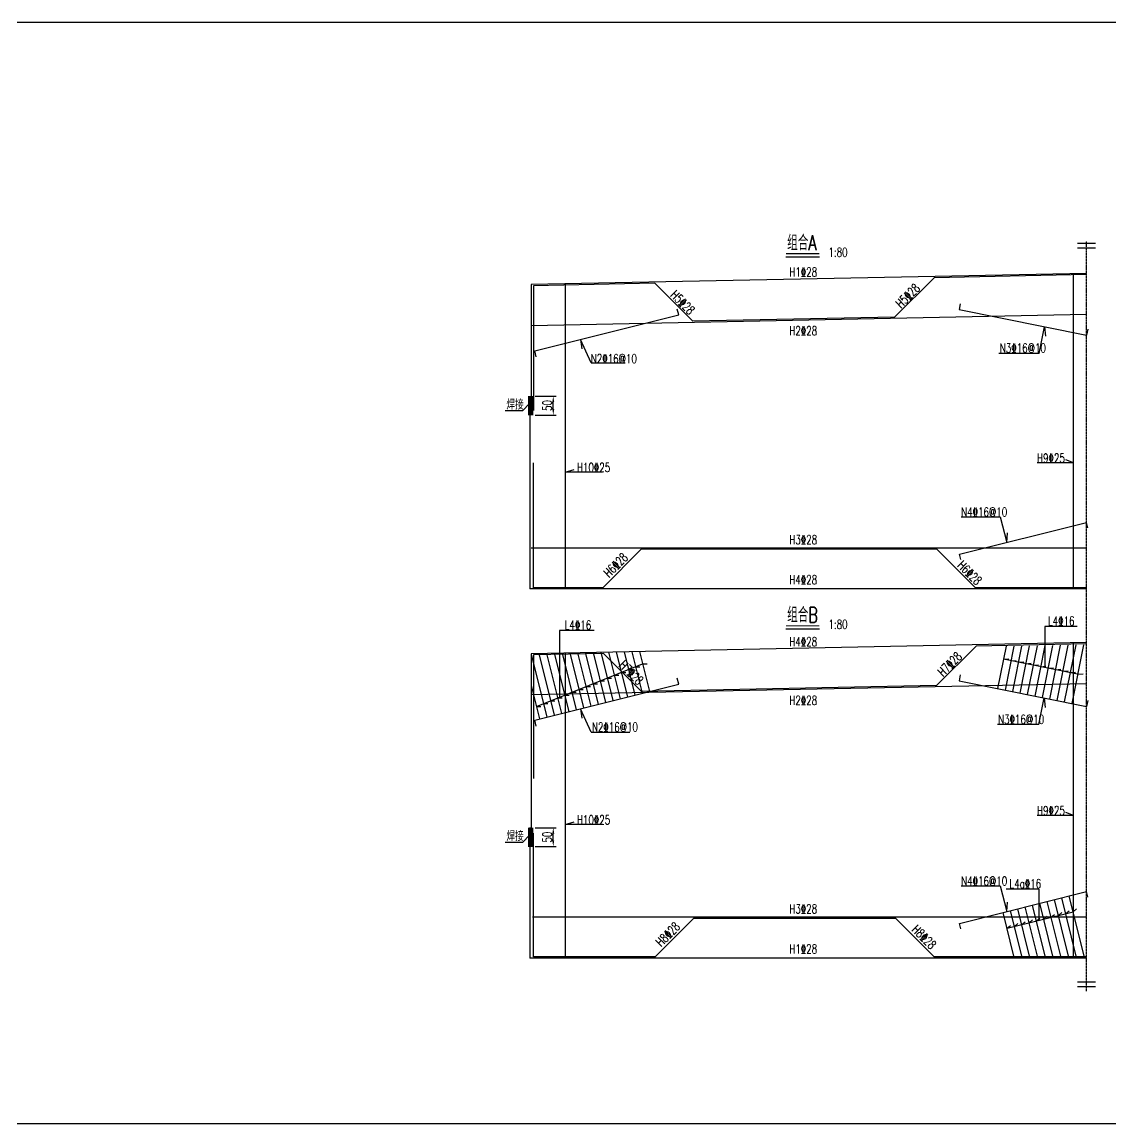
# Model space of a CAD drawing. Header units: millimetres. Extents: x -615 to 27787, y -21564 to 7677.
# Drawn here: x 2984 to 5865, y -184 to 2729 of the extents above; entities that cross this region are included whole.
import ezdxf

# ---------------------------------------------------------------- set-up
doc = ezdxf.new("R2010")
doc.units = ezdxf.units.MM
doc.header["$LTSCALE"] = 0.25
doc.linetypes.add('ACAD_ISO04W100', pattern=[30, 24, -3, 0, -3])
for name, color, linetype in [('中心线', 5, 'ACAD_ISO04W100'), ('填充', 8, 'Continuous'), ('文字', 7, 'Continuous'), ('标注', 7, 'Continuous'), ('钢筋', 1, 'Continuous')]:
    doc.layers.add(name, color=color, linetype=linetype)
doc.styles.get("Standard").update_dxf_attribs({"font": 'simplex1.shx', "width": 0.7, "bigfont": 'hztxt.shx'})
doc.dimstyles.new('80', dxfattribs={"dimscale": 8, "dimtxt": 3, "dimasz": 2, "dimexe": 1, "dimexo": 1, "dimgap": 0.5, "dimtad": 1, "dimdec": 1, "dimdsep": 46, "dimtxsty": 'Standard', "dimcen": 0.5, "dimadec": 0, "dimazin": 0, "dimtfac": 1, "dimtdec": 1, "dimtofl": 0, "dimtmove": 2, "dimatfit": 3, "dimfxl": 0, "dimtolj": 1, "dimtzin": 0, "dimarcsym": 0})

# ---------------------------------------------------------------- blocks, each defined once
blk = doc.blocks.new('*D28')
at = {"color": 0, "lineweight": -2}
for p, q in [((4341.1, 1740.3), (4397.1, 1740.3)), ((4389.1, 1706.3), (4389.1, 1724.3)), ((4341.1, 1690.3), (4397.1, 1690.3))]:
    blk.add_line(p, q, dxfattribs=at)
at = {"color": 0}
for points in [[(4386.5, 1724.3), (4391.8, 1724.3), (4389.1, 1740.3)], [(4386.5, 1706.3), (4391.8, 1706.3), (4389.1, 1690.3)]]:
    blk.add_solid(points, dxfattribs=at)
at = {"layer": 'Defpoints', "color": 0}
for p in [(4327.6, 1740.3), (4389.1, 1740.3), (4330.7, 1690.3)]:
    blk.add_point(p, dxfattribs=at)
at = {"color": 0, "insert": (4373.1, 1715.3), "char_height": 24, "attachment_point": 5, "rotation": 90}
blk.add_mtext('\\A1;50', dxfattribs=at)
blk = doc.blocks.new('*D29')
at = {"color": 0, "lineweight": -2}
for p, q in [((4341.1, 599.1), (4397.1, 599.1)), ((4389.1, 565.1), (4389.1, 583.1)), ((4341.1, 549.1), (4397.1, 549.1))]:
    blk.add_line(p, q, dxfattribs=at)
at = {"color": 0}
for points in [[(4386.5, 583.1), (4391.8, 583.1), (4389.1, 599.1)], [(4386.5, 565.1), (4391.8, 565.1), (4389.1, 549.1)]]:
    blk.add_solid(points, dxfattribs=at)
at = {"layer": 'Defpoints', "color": 0}
for p in [(4327.6, 599.1), (4389.1, 599.1), (4330.7, 549.1)]:
    blk.add_point(p, dxfattribs=at)
at = {"color": 0, "insert": (4373.1, 574.1), "char_height": 24, "attachment_point": 5, "rotation": 90}
blk.add_mtext('\\A1;50', dxfattribs=at)

msp = doc.modelspace()

# ---------------------------------------------------------------- linework, layer by layer
for p, q in [((5004.78, 2108.72), (5093.29, 2108.72)), ((5674.76, 1853.11), (5689.1, 1923.67)), ((5689.1, 1923.67), (5691.64, 1898.78)), ((4489.28, 1828.25), (4461.05, 1889.77)), ((4461.05, 1889.77), (4464.41, 1864.88)), ((5674.76, 1853.11), (5567.97, 1853.11)), ((4489.28, 1828.25), (4579.28, 1828.25)), ((4327.58, 1721.29), (4307.82, 1701.36)), ((4307.82, 1701.36), (4262.04, 1701.36)), ((4420.9, 1538.97), (4444.87, 1546.42)), ((5765.74, 1563.49), (5669.3, 1563.49)), ((5765.74, 1563.49), (5745.44, 1571.35)), ((4518.97, 1538.97), (4420.9, 1538.97)), ((5468.25, 1421.34), (5571.24, 1421.34)), ((5571.24, 1421.34), (5589.13, 1353.54)), ((5589.13, 1353.54), (5590.57, 1378.61)), ((4405.28, 1120.36), (4405.28, 944.17)), ((4497.13, 1120.36), (4405.28, 1120.36)), ((5004.78, 1124.77), (5093.29, 1124.77)), ((5689.43, 1131.16), (5689.43, 1022.54)), ((5775.52, 1131.16), (5689.43, 1131.16)), ((4344.54, 919.87), (4625.66, 1032.32)), ((4606.91, 1024.83), (4618.49, 1024.83)), ((4625.66, 1032.32), (4637.23, 1032.32)), ((5580.28, 1044.37), (5594.54, 1045.49)), ((5776.39, 1005.14), (5580.28, 1044.37)), ((5599.89, 1040.44), (5614.15, 1041.57)), ((5619.5, 1036.52), (5633.76, 1037.65)), ((5639.11, 1032.6), (5653.37, 1033.72)), ((5658.72, 1028.68), (5672.98, 1029.8)), ((5678.34, 1024.75), (5692.59, 1025.88)), ((5697.95, 1020.83), (5712.21, 1021.96)), ((4531.78, 994.77), (4543.35, 994.77)), ((4550.69, 1002.34), (4562.27, 1002.34)), ((4569.43, 1009.83), (4581.01, 1009.83)), ((4588.17, 1017.33), (4599.75, 1017.33)), ((5717.56, 1016.91), (5731.82, 1018.04)), ((5737.17, 1012.99), (5751.43, 1014.11)), ((5756.78, 1009.06), (5771.04, 1010.19)), ((5776.39, 1005.14), (5790.65, 1006.27)), ((4456.81, 964.78), (4468.39, 964.78)), ((4475.73, 972.35), (4487.3, 972.35)), ((4494.29, 979.78), (4505.87, 979.78)), ((4513.21, 987.34), (4524.78, 987.34)), ((4381.85, 934.8), (4393.42, 934.8)), ((4400.76, 942.36), (4412.34, 942.36)), ((4419.33, 949.79), (4430.91, 949.79)), ((4438.24, 957.36), (4449.82, 957.36)), ((5673.67, 871.55), (5688.01, 942.11)), ((5688.01, 942.11), (5690.55, 917.22)), ((4344.54, 919.87), (4356.11, 919.87)), ((4363.28, 927.37), (4374.85, 927.37)), ((4489.28, 852.06), (4461.05, 913.58)), ((4461.05, 913.58), (4464.41, 888.69)), ((4489.28, 852.06), (4591.93, 852.06)), ((5673.67, 871.55), (5564.11, 871.55)), ((4420.9, 607.11), (4444.87, 614.57)), ((5765.74, 631.64), (5669.3, 631.64)), ((5765.74, 631.64), (5745.44, 639.5)), ((4518.97, 607.11), (4420.9, 607.11)), ((4307.82, 560.22), (4262.04, 560.22)), ((4327.58, 580.15), (4307.82, 560.22)), ((5468.25, 445.15), (5571.24, 445.15)), ((5571.24, 445.15), (5589.13, 377.35)), ((5673.78, 436.63), (5587.69, 436.63)), ((5673.78, 436.63), (5673.78, 353.97)), ((5589.13, 377.35), (5590.57, 402.42)), ((5744.93, 371.75), (5753.74, 379.33)), ((5764.33, 376.6), (5773.14, 384.18)), ((5589.71, 332.95), (5764.33, 376.6)), ((5628.51, 342.65), (5637.32, 350.23)), ((5647.91, 347.5), (5656.72, 355.08)), ((5667.32, 352.35), (5676.12, 359.93)), ((5686.72, 357.2), (5695.53, 364.78)), ((5706.12, 362.05), (5714.93, 369.63)), ((5725.53, 366.9), (5734.33, 374.48)), ((5589.71, 332.95), (5598.51, 340.53)), ((5609.11, 337.8), (5617.92, 345.38))]:
    msp.add_line(p, q)
msp.add_lwpolyline([(-614.93, 2729.43), (7655.43, 2729.43), (7655.43, -184.36), (-614.93, -184.36)], close=True)
at = {"const_width": 3.2}
for points in [[(5004.78, 2116.72), (5093.29, 2116.72)], [(5004.78, 1132.77), (5093.29, 1132.77)]]:
    msp.add_lwpolyline(points, dxfattribs=at)
at = {"layer": '中心线'}
msp.add_line((5800.16, 166.41), (5800.16, 2150.02), dxfattribs=at)
at = {"layer": '填充'}
for p, q in [((4322.58, 1739.29), (4335.74, 1739.29)), ((4322.58, 1736.29), (4335.74, 1736.29)), ((4322.58, 1733.29), (4335.74, 1733.29)), ((4322.58, 1730.29), (4335.74, 1730.29)), ((4322.58, 1727.29), (4335.74, 1727.29)), ((4322.58, 1724.29), (4335.74, 1724.29)), ((4322.58, 1721.29), (4335.74, 1721.29)), ((4322.58, 1718.29), (4335.74, 1718.29)), ((4322.58, 1715.29), (4335.74, 1715.29)), ((4322.58, 1712.29), (4335.74, 1712.29)), ((4322.58, 1709.29), (4335.74, 1709.29)), ((4322.58, 1706.29), (4335.74, 1706.29)), ((4322.58, 1703.29), (4335.74, 1703.29)), ((4322.58, 1700.29), (4335.74, 1700.29)), ((4322.58, 1697.29), (4335.74, 1697.29)), ((4322.58, 1694.29), (4335.74, 1694.29)), ((4322.58, 1691.29), (4335.74, 1691.29)), ((4322.58, 598.15), (4335.74, 598.15)), ((4322.58, 595.15), (4335.74, 595.15)), ((4322.58, 592.15), (4335.74, 592.15)), ((4322.58, 589.15), (4335.74, 589.15)), ((4322.58, 586.15), (4335.74, 586.15)), ((4322.58, 583.15), (4335.74, 583.15)), ((4322.58, 580.15), (4335.74, 580.15)), ((4322.58, 577.15), (4335.74, 577.15)), ((4322.58, 574.15), (4335.74, 574.15)), ((4322.58, 571.15), (4335.74, 571.15)), ((4322.58, 568.15), (4335.74, 568.15)), ((4322.58, 565.15), (4335.74, 565.15)), ((4322.58, 562.15), (4335.74, 562.15)), ((4322.58, 559.15), (4335.74, 559.15)), ((4322.58, 556.15), (4335.74, 556.15)), ((4322.58, 553.15), (4335.74, 553.15)), ((4322.58, 550.15), (4335.74, 550.15))]:
    msp.add_line(p, q, dxfattribs=at)
at = {"layer": '标注'}
for p, q in [((5776.16, 2144.34), (5824.16, 2144.34)), ((5776.16, 2132.34), (5824.16, 2132.34)), ((5776.16, 191.44), (5824.16, 191.44)), ((5776.16, 179.44), (5824.16, 179.44))]:
    msp.add_line(p, q, dxfattribs=at)
at = {"layer": '钢筋'}
for p, q in [((5800.16, 2064.68), (4330.74, 2035.29)), ((5292.32, 1948.84), (5396.93, 2053.46)), ((5800.22, 2061.52), (5396.93, 2053.46)), ((5765.74, 1230.34), (5765.74, 2063.99)), ((4330.74, 2035.29), (4330.74, 1690.29)), ((4658.26, 2038.68), (4336.9, 2032.25)), ((4336.9, 2032.25), (4336.9, 1702.25)), ((4420.9, 2037.1), (4420.9, 1230.34)), ((4758.77, 1938.17), (4658.26, 2038.68)), ((5466.01, 1984.61), (5462.87, 1968.92)), ((5800.16, 1955.84), (4330.74, 1926.45)), ((5462.87, 1968.92), (5800.16, 1901.46)), ((5292.32, 1948.84), (4758.77, 1938.17)), ((5803.3, 1917.15), (5800.16, 1901.46)), ((4327.58, 1740.29), (4327.58, 1230.34)), ((4336.9, 1233.5), (4336.9, 1563.5)), ((5464.1, 1322.28), (5799.92, 1406.24)), ((5803.52, 1391.82), (5799.92, 1406.24)), ((4330.74, 1339.18), (5800.16, 1339.18)), ((4622.84, 1336.02), (4520.32, 1233.5)), ((4622.84, 1336.02), (5403.32, 1336.02)), ((5403.32, 1336.02), (5505.84, 1233.5)), ((5467.7, 1307.86), (5464.1, 1322.28)), ((5800.16, 1230.34), (4327.58, 1230.34)), ((4520.32, 1233.5), (4336.9, 1233.5)), ((5800.16, 1233.5), (5505.84, 1233.5)), ((5800.16, 1088.49), (4330.74, 1059.1)), ((5403.38, 974.87), (5508, 1079.48)), ((5800.16, 1085.33), (5508, 1079.48)), ((5587.13, 1078.65), (5564.76, 966.77)), ((5607.61, 1079.06), (5584.37, 962.84)), ((5628.09, 1079.47), (5603.98, 958.92)), ((5648.57, 1079.88), (5623.59, 955)), ((5669.05, 1080.28), (5643.2, 951.08)), ((5689.52, 1080.69), (5662.82, 947.15)), ((5710, 1081.1), (5682.43, 943.23)), ((5730.48, 1081.51), (5702.04, 939.31)), ((5750.96, 1081.92), (5721.65, 935.39)), ((5771.44, 1082.33), (5741.26, 931.46)), ((5791.91, 1082.74), (5760.87, 927.54)), ((5765.74, 254.15), (5765.74, 1087.8)), ((4330.74, 1059.1), (4330.74, 549.15)), ((4330.74, 1059.1), (4330.74, 549.15)), ((4330.74, 1057.52), (4372.27, 891.39)), ((4522.39, 1059.77), (4336.9, 1056.06)), ((4336.9, 1056.06), (4336.9, 729.1)), ((4350.86, 1059.5), (4391.68, 896.24)), ((4371.37, 1059.91), (4411.08, 901.09)), ((4391.89, 1060.32), (4430.48, 905.94)), ((4412.4, 1060.73), (4449.88, 910.79)), ((4420.9, 1060.9), (4420.9, 254.15)), ((4432.91, 1061.14), (4469.29, 915.64)), ((4453.42, 1061.55), (4488.69, 920.49)), ((4473.94, 1061.96), (4508.09, 925.34)), ((4494.45, 1062.37), (4527.5, 930.19)), ((4514.96, 1062.78), (4546.9, 935.04)), ((4622.9, 959.26), (4522.39, 1059.77)), ((4535.48, 1063.19), (4566.3, 939.89)), ((4555.99, 1063.6), (4585.7, 944.74)), ((4576.5, 1064.01), (4605.11, 949.59)), ((4597.02, 1064.42), (4624.51, 954.45)), ((4617.53, 1064.83), (4643.91, 959.3)), ((5466.01, 1002.83), (5462.87, 987.14)), ((5800.16, 979.65), (4330.74, 950.26)), ((4330.74, 975.06), (4352.87, 886.54)), ((5403.38, 974.87), (4622.9, 959.26)), ((5462.87, 987.14), (5800.16, 919.68)), ((5803.3, 935.37), (5800.16, 919.68)), ((4327.58, 599.15), (4327.58, 254.15)), ((4336.9, 257.31), (4336.9, 584.15)), ((5464.1, 346.09), (5799.92, 430.05)), ((5752.32, 259.73), (5715.04, 408.83)), ((5772.94, 259.73), (5734.45, 413.68)), ((5793.55, 259.73), (5753.85, 418.53)), ((5803.52, 415.63), (5799.92, 430.05)), ((5628.63, 259.73), (5598.63, 379.72)), ((5649.24, 259.73), (5618.03, 384.57)), ((5669.86, 259.73), (5637.43, 389.43)), ((5690.47, 259.73), (5656.84, 394.28)), ((5711.09, 259.73), (5676.24, 399.13)), ((5731.7, 259.73), (5695.64, 403.98)), ((4333.9, 362.99), (5800.16, 362.99)), ((4760.84, 359.83), (4658.32, 257.31)), ((4760.84, 359.83), (5294.48, 359.83)), ((5294.48, 359.83), (5397, 257.31)), ((5608.01, 259.73), (5579.22, 374.87)), ((5467.7, 331.67), (5464.1, 346.09)), ((5800.16, 254.15), (4327.58, 254.15)), ((4658.32, 257.31), (4336.9, 257.31)), ((5800.16, 257.31), (5397, 257.31))]:
    msp.add_line(p, q, dxfattribs=at)
for points in [[(4344.32, 1844.1), (4340.44, 1859.62), (4721.22, 1954.82), (4717.35, 1970.32)], [(4344.32, 867.91), (4340.44, 883.43), (4721.22, 978.62), (4717.35, 994.13)]]:
    msp.add_lwpolyline(points, dxfattribs=at)

# ---------------------------------------------------------------- texts
at = {"layer": '文字', "width": 0.7}
for s, height, p in [('组合A', 40, (5008.06, 2125.78)), ('1:80', 24, (5117.29, 2108.72)), ('H1%%13228', 24, (5013.79, 2056.19)), ('H2%%13228', 24, (5013.79, 1901.02)), ('N3%%13216@10', 24, (5570.82, 1855.4)), ('焊接', 24, (4265.26, 1704.91)), ('H9%%13225', 24, (5669.15, 1564.17)), ('H10%%13225', 24, (4451.87, 1539.64)), ('H3%%13228', 24, (5013.79, 1348.57)), ('H4%%13228', 24, (5013.79, 1242.67)), ('组合B', 40, (5008.06, 1141.83)), ('L4%%13216', 24, (4419.72, 1122.84)), ('1:80', 24, (5117.29, 1124.77)), ('L4%%13216', 24, (5698.12, 1133.64)), ('H4%%13228', 24, (5013.79, 1078.77)), ('H2%%13228', 24, (5013.79, 923.59)), ('N3%%13216@10', 24, (5566.05, 873.85)), ('H9%%13225', 24, (5669.15, 632.32)), ('H10%%13225', 24, (4451.87, 607.79)), ('焊接', 24, (4265.26, 563.77)), ('L4a%%13216', 24, (5596.38, 439.11)), ('H3%%13228', 24, (5013.79, 372.37)), ('H1%%13228', 24, (5013.79, 266.47))]:
    msp.add_text(s, height=height, dxfattribs=at).set_placement(p)
for s, rotation, p in [('H5%%13228', 315, (4696.86, 2005.6)), ('H5%%13228', 45, (5309.49, 1971.13)), ('N2%%13216@10', 360, (4488.54, 1827.32)), ('N4%%13216@10', 360, (5468.39, 1422.01)), ('H6%%13228', 45, (4536.77, 1258.92)), ('H6%%13228', 315, (5456.4, 1290.49)), ('H7%%13228', 45, (5420.55, 997.16)), ('H7%%13228', 315, (4560.99, 1026.69)), ('N2%%13216@10', 360, (4491.46, 853.07)), ('N4%%13216@10', 360, (5468.39, 445.82)), ('H8%%13228', 45, (4674.77, 282.72)), ('H8%%13228', 315, (5335.8, 327.47))]:
    msp.add_text(s, height=24, rotation=rotation, dxfattribs=at).set_placement(p)

# ---------------------------------------------------------------- dimensions: what is measured, and where the dimension line sits
for base, p1, p2, picture, middle in [((4389.14, 1740.29), (4330.74, 1690.29), (4327.58, 1740.29), '*D28', (4373.14, 1715.29)), ((4389.14, 599.15), (4330.74, 549.15), (4327.58, 599.15), '*D29', (4373.14, 574.15))]:
    dim = msp.add_linear_dim(base=base, p1=p1, p2=p2, angle=90, dimstyle='80')
    dim.commit()
    dim.dimension.update_dxf_attribs({"geometry": picture, "text_midpoint": middle})

doc.saveas('drawing.dxf')
